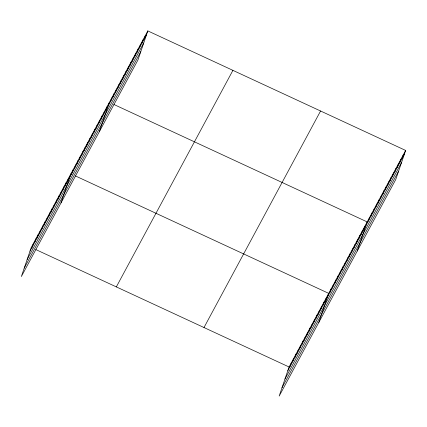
<?xml version="1.0" encoding="UTF-8"?>
<svg xmlns="http://www.w3.org/2000/svg" width="427" height="427" viewBox="0 0 427 427"><rect width="100%" height="100%" fill="white"/><g stroke="black" fill="none" stroke-linecap="round" stroke-linejoin="round"><path stroke-width="0.64" d="M147.838 30.915L31.256 247.452L21.35 276.552L137.932 60.015L147.838 30.915L405.65 150.448L395.744 179.548L279.162 396.085L289.068 366.985L405.65 150.448M32.34 246.785L33.589 243.123M34.672 242.456L35.921 238.789M37.005 238.127L38.249 234.46M39.332 233.793L40.581 230.132M41.665 229.464L42.913 225.798M43.997 225.13L45.246 221.469M46.329 220.802L47.578 217.14M48.662 216.473L49.911 212.806M50.994 212.139L52.238 208.477M53.322 207.81L54.571 204.143M55.654 203.482L56.903 199.815M57.987 199.147L59.236 195.486M60.319 194.819L61.568 191.152M62.652 190.485L63.901 186.823M64.984 186.156L66.228 182.489M67.311 181.827L68.56 178.16M60.986 202.926L70.893 173.832L72.03 174.355M72.051 173.026L73.3 169.364M74.453 168.564L75.702 164.897M76.86 164.096L78.104 160.429M79.262 159.629L80.511 155.967M81.669 155.166L82.913 151.5M84.071 150.699L85.32 147.032M86.478 146.231L87.722 142.565M88.88 141.764L90.129 138.102M91.287 137.302L92.531 133.635M93.689 132.834L94.938 129.167M96.096 128.367L97.34 124.705M98.498 123.899L99.747 120.238M100.905 119.437L102.149 115.77M103.307 114.97L104.556 111.303M105.715 110.502L106.958 106.841M99.459 131.468L109.365 102.373M110.524 101.573L111.767 97.906M112.925 97.105L114.174 93.438M115.327 92.638L116.576 88.976M117.735 88.17L118.984 84.509M120.136 83.708L121.385 80.041M122.544 79.241L123.793 75.574M124.946 74.773L126.195 71.112M127.353 70.306L128.602 66.644M129.755 65.843L131.004 62.177M132.162 61.376L133.411 57.709M134.564 56.908L135.813 53.247M136.971 52.446L138.22 48.779M139.373 47.979L140.622 44.312M141.78 43.511L143.029 39.844M144.182 39.044L145.431 35.382M290.152 366.323L291.401 362.656M292.484 361.989L293.733 358.328M294.817 357.661L296.066 353.994M297.149 353.326L298.398 349.665M299.482 348.998L300.731 345.331M301.814 344.669L303.058 341.002M304.141 340.335L305.39 336.673M306.474 336.006L307.723 332.339M308.806 331.678L310.055 328.011M311.139 327.344L312.388 323.682M313.471 323.015L314.72 319.348M315.804 318.681L317.047 315.019M318.131 314.352L319.38 310.685M320.463 310.023L321.712 306.356M322.796 305.689L324.045 302.028M325.128 301.361L326.377 297.694M318.804 322.46L328.71 293.365L75.43 175.935M329.863 292.564L331.112 288.898M332.27 288.097L333.514 284.43M334.672 283.629L335.921 279.968M337.079 279.162L338.323 275.5M339.481 274.7L340.73 271.033M341.888 270.232L343.132 266.565M344.29 265.765L345.539 262.103M346.697 261.303L347.941 257.636M349.099 256.835L350.348 253.168M351.506 252.368L352.75 248.701M353.908 247.9L355.157 244.239M356.315 243.438L357.559 239.771M358.717 238.971L359.966 235.304M361.125 234.503L362.368 230.842M363.526 230.036L364.775 226.374M357.271 251.007L367.177 221.907L113.902 104.476M368.336 221.106L369.585 217.439M370.743 216.638L371.986 212.977M373.145 212.171L374.394 208.509M375.546 207.709L376.795 204.042M377.954 203.241L379.203 199.574M380.356 198.774L381.605 195.112M382.763 194.306L384.012 190.645M385.165 189.844L386.414 186.177M387.572 185.377L388.821 181.71M389.974 180.909L391.223 177.248M392.381 176.442L393.63 172.78M394.783 171.98L396.032 168.313M397.19 167.512L398.439 163.845M399.592 163.045L400.841 159.383M401.999 158.582L403.248 154.916M30.007 251.119L146.589 34.582M27.152 259.509L143.728 42.972M24.206 268.156L140.787 51.619M116.336 286.901L232.912 70.359M203.994 327.541L320.57 111.004M287.825 370.652L404.401 154.115M284.964 379.043L401.545 162.506M282.023 387.695L398.599 171.152M31.256 247.452L32.388 247.98M35.793 249.555L289.068 366.985"/></g></svg>
